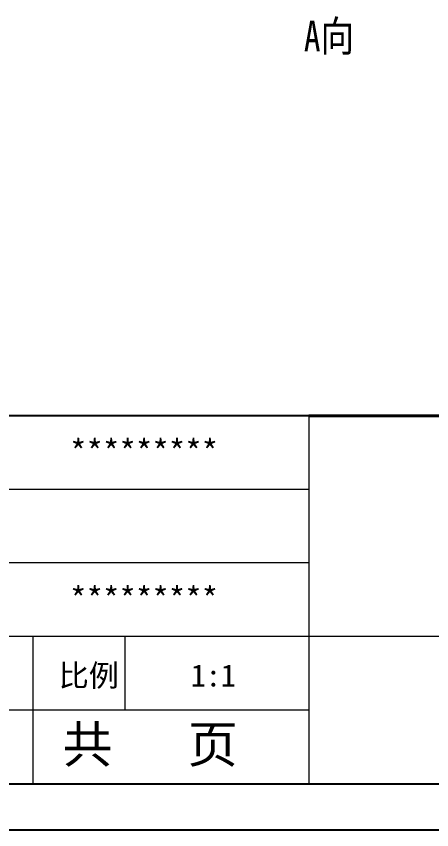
# Model space of a CAD drawing. Header units: inches. Extents: x 2104 to 4248, y 410 to 955.
# Drawn here: x 3840.6 to 3957.9, y 409.8 to 639.3 of the extents above; entities that cross this region are included whole.
import ezdxf

# ---------------------------------------------------------------- set-up
doc = ezdxf.new("R2010")
doc.units = ezdxf.units.IN
doc.layers.add('文字', color=81, linetype='Continuous')
doc.layers.add('粗实线', color=7, linetype='Continuous', lineweight=30)
doc.layers.add('细实线', color=3, linetype='Continuous', lineweight=9)
doc.styles.get("Standard").update_dxf_attribs({"font": 'txt', "bigfont": 'gbcbig.shx'})
doc.styles.add('宋体', font='', dxfattribs={"width": 0.8, "height": 3.5})
doc.styles.get('宋体').set_extended_font_data('SimSun')

msp = doc.modelspace()

# ---------------------------------------------------------------- linework, layer by layer
for p, q in [((3923.129, 526.578), (3767.422, 526.578)), ((3496.713, 422.773), (4234.544, 422.773)), ((3476.769, 409.797), (4247.519, 409.797))]:
    msp.add_line(p, q)
at = {"layer": '粗实线', "color": 7, "lineweight": 40}
msp.add_line((4234.544, 526.578), (3923.129, 526.578), dxfattribs=at)
at = {"layer": '细实线', "color": 7}
for p, q in [((3923.129, 526.578), (3923.129, 422.773)), ((3923.129, 505.817), (3767.422, 505.817)), ((3923.129, 485.056), (3767.422, 485.056)), ((4234.544, 464.295), (3767.422, 464.295)), ((3845.276, 464.295), (3845.276, 422.773)), ((3871.227, 464.295), (3871.227, 443.534)), ((3923.129, 443.534), (3767.422, 443.534))]:
    msp.add_line(p, q, dxfattribs=at)

# ---------------------------------------------------------------- texts
at = {"char_height": 6.82759, "width": 3880.46468, "attachment_point": 1}
for insert in [(3855.743, 519.808), (3855.743, 478.286)]:
    msp.add_mtext('{\\fSimHei|b0|i0|c134|p49;*********}', dxfattribs=dict(at, insert=insert))
at = {"layer": '文字', "color": 0, "insert": (3921.751, 638.001), "char_height": 7.78536, "width": 90.00751, "attachment_point": 1, "style": '宋体'}
msp.add_mtext('{\\H1.111x;A向}', dxfattribs=at)
at = {"layer": '细实线', "color": 7, "attachment_point": 1}
for s, insert, char_height, width in [('{\\fSimSun|b0|i0|c134|p54;比例}', (3852.542, 456.432), 6.22829, 27.34025), ('{\\fSimSun|b0|i0|c134|p54;1:1}', (3889.847, 456.432), 6.22829, 27.34025), ('{\\fSimSun|b0|i0|c134|p54; 共   页}', (3846.546, 439.084), 10.38048, 77.85361)]:
    msp.add_mtext(s, dxfattribs=dict(at, insert=insert, char_height=char_height, width=width))

doc.saveas('drawing.dxf')
